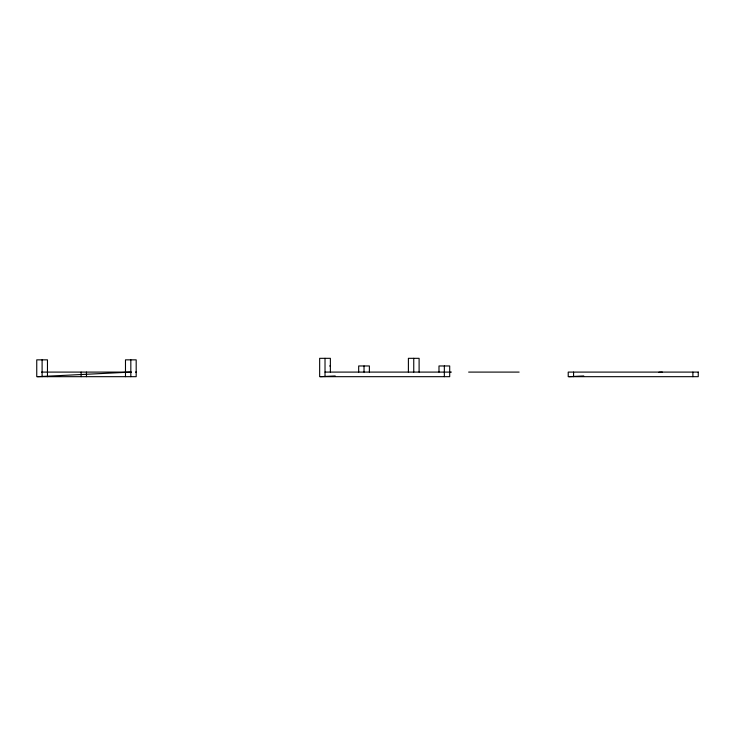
<?xml version="1.0" encoding="UTF-8"?>
<svg xmlns="http://www.w3.org/2000/svg" width="735" height="735" viewBox="0 0 735 735"><rect width="100%" height="100%" fill="white"/><g stroke="black" fill="none" stroke-linecap="round" stroke-linejoin="round"><path stroke-width="1.1" d="M37.503 376.678L130.83 372.094M320.414 376.678L335.215 375.952M568.963 376.678L583.765 375.952M658.882 372.259L662.299 372.094M329.657 365.966L330.373 365.966M41.546 372.094L131.39 372.094M135.47 372.094L136.186 372.094M325.017 372.094L449.701 372.094M449.857 372.094L451.419 372.094M468.636 372.094L519.121 372.094M692.894 372.094L692.894 376.678M573.566 372.094L573.566 376.678M444.344 365.966L444.344 376.678M438.988 372.094L438.988 365.966L449.701 365.966L449.701 376.678L319.661 376.678L319.661 358.322L330.373 358.322L330.373 372.094M419.106 372.094L419.106 358.322L408.394 358.322L408.394 372.094M413.75 358.322L413.75 372.094M369.383 372.094L369.383 365.966L358.68 365.966L358.68 372.094M364.027 365.966L364.027 372.094M325.017 358.322L325.017 376.678M130.83 359.847L130.83 376.678M125.483 376.678L125.483 359.847L136.186 359.847L136.186 376.678L36.75 376.678L36.75 359.847L47.463 359.847L47.463 376.678M86.473 372.094L86.473 376.678M81.116 372.094L81.116 376.678M42.106 359.847L42.106 376.678M698.25 372.094L568.219 372.094L568.219 376.678L698.25 376.678L698.25 372.094"/></g></svg>
